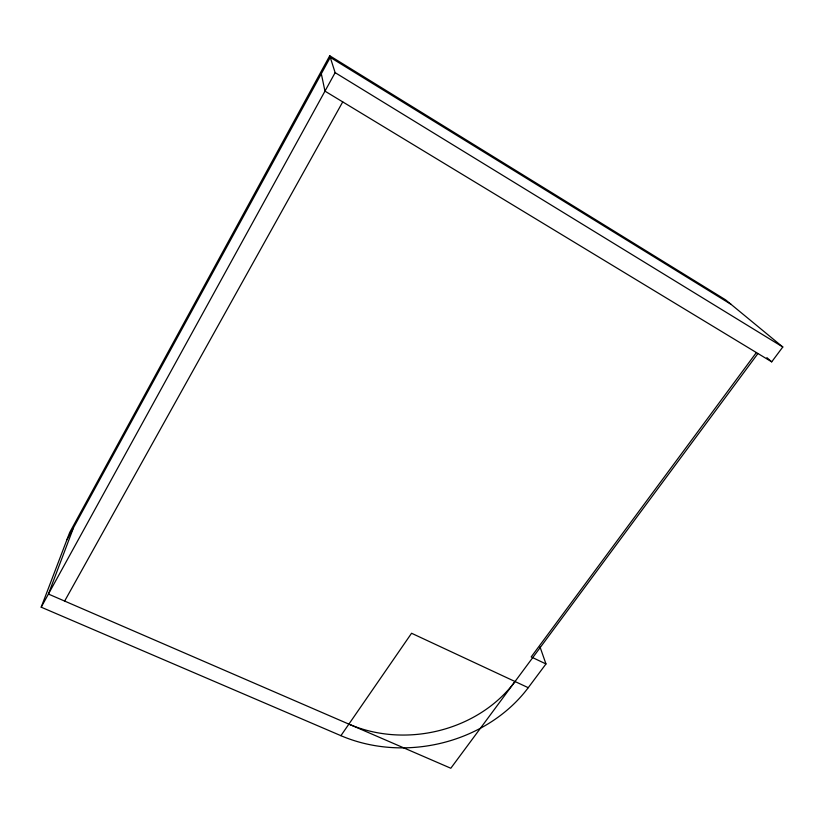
<?xml version="1.0" encoding="UTF-8"?>
<svg xmlns="http://www.w3.org/2000/svg" width="824" height="824" viewBox="0 0 824 824"><rect width="100%" height="100%" fill="white"/><g stroke="black" fill="none" stroke-linecap="round" stroke-linejoin="round"><path stroke-width="1.24" d="M73.501 527.731L48.42 594.053L450.81 768.246L757.946 353.517M540.06 647.056L545.972 663.959L528.246 687.69A142.088 119.933 -10.2 0 1 340.909 735.678L41.2 607.185L69.7 532.469L329.734 55.754L725.584 299.843L782.8 346.997L771.707 361.849L324.965 91.134L321.319 73.758M66.898 539.813L330.259 57.381L731.187 304.458M41.2 607.185L335.141 72.646L329.734 55.754M64.643 601.077L342.733 101.898M340.909 735.678L411.567 633.254L528.246 687.69M756.37 352.559L531.192 656.924L545.972 663.959M335.141 72.646L782.8 346.997M766.876 357.626L771.707 361.849M515.031 681.53A125.475 105.874 -10.2 0 1 348.882 724.121"/></g></svg>
